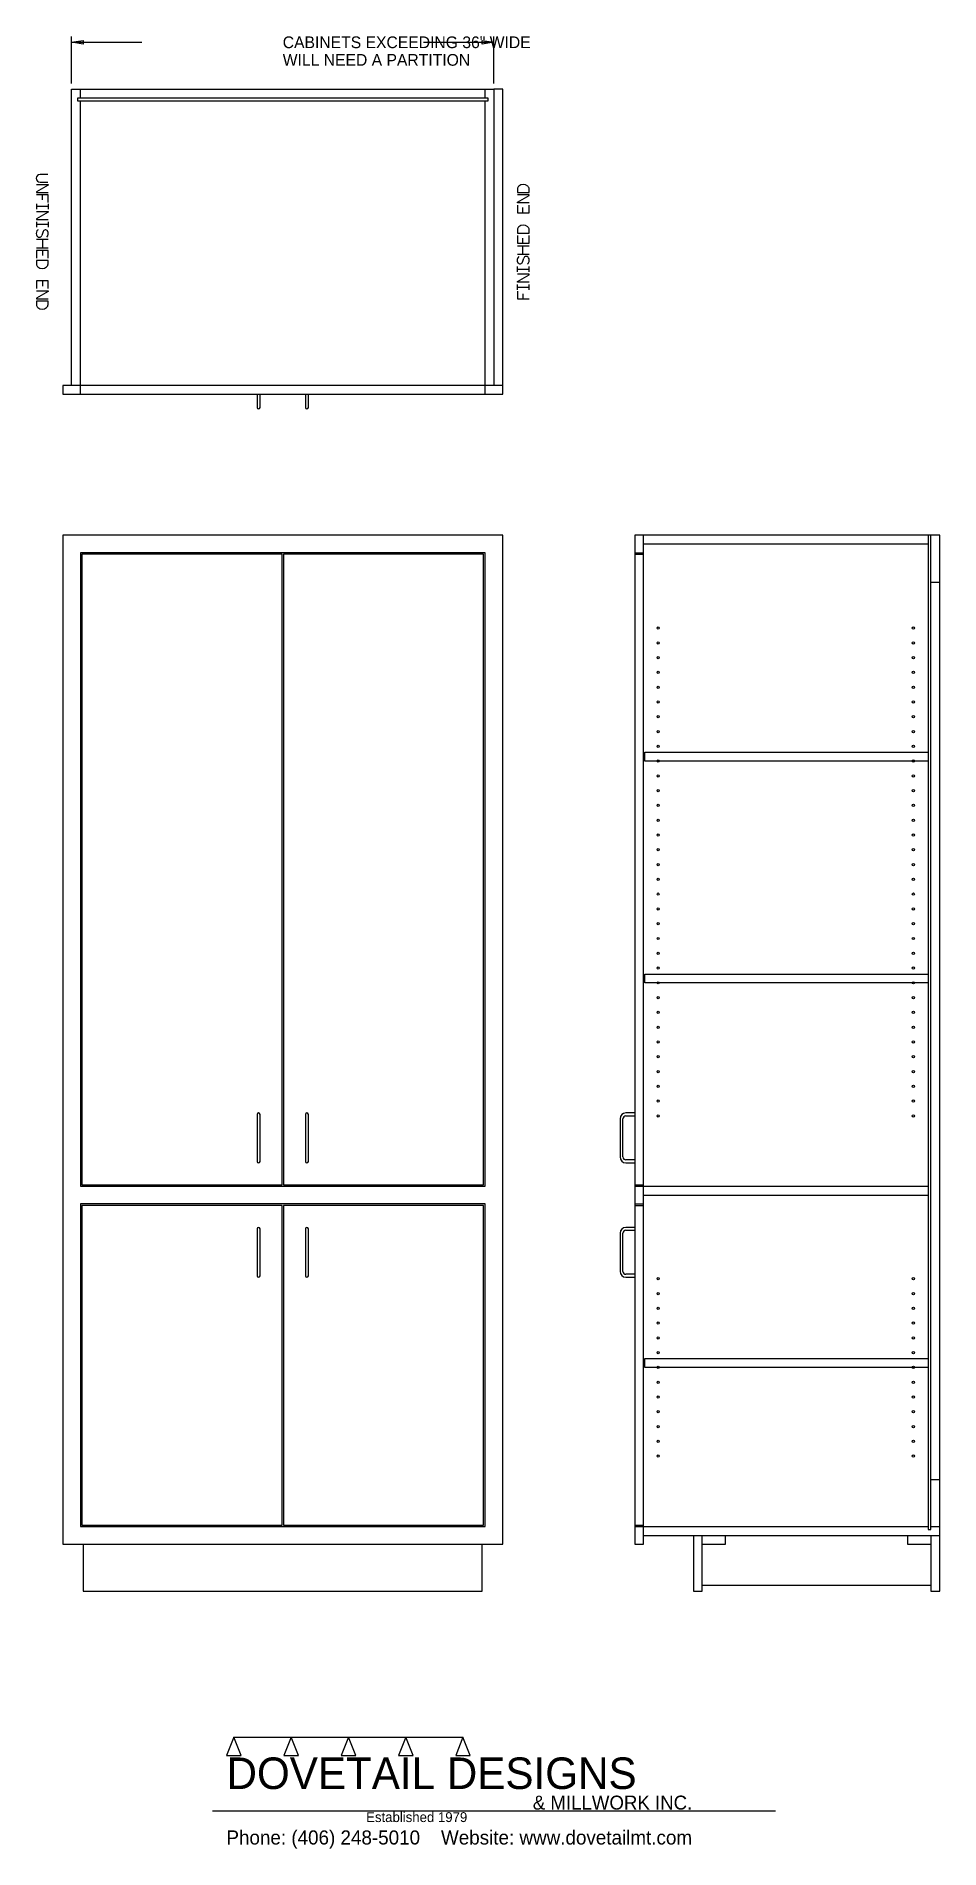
# Model space of a CAD drawing. Extents: x -3 to 74, y -22 to 133.
import ezdxf

# ---------------------------------------------------------------- set-up
doc = ezdxf.new("R2010")
doc.units = 0
doc.header["$MEASUREMENT"] = 0
for name, color, linetype in [('APS_GEOMETRY', 7, 'Continuous'), ('CONSTRUCTION', 7, 'Continuous'), ('DIMENSIONS', 7, 'Continuous'), ('TEXT', 7, 'Continuous')]:
    doc.layers.add(name, color=color, linetype=linetype)

msp = doc.modelspace()

# ---------------------------------------------------------------- linework, layer by layer
at = {"layer": 'APS_GEOMETRY'}
for p, q in [((0, 102.75), (0, 128)), ((0, 128), (36, 128)), ((35.5, 127.25), (0.5, 127.25)), ((0.5, 127.25), (0.5, 127)), ((0.5, 127), (35.5, 127)), ((0.75, 127.25), (0.75, 128)), ((0.75, 102), (0.75, 127)), ((35.25, 127.25), (35.25, 128)), ((35.25, 102), (35.25, 127)), ((35.5, 127), (35.5, 127.25)), ((36, 128), (36, 102.75)), ((36.75, 128), (36, 128)), ((36.75, 102.75), (36.75, 128)), ((36.75, 102.75), (-0.75, 102.75)), ((-0.75, 102.75), (-0.75, 102)), ((-0.75, 102), (36.75, 102)), ((15.8125, 102), (15.8125, 100.875)), ((16.0625, 100.875), (16.0625, 102)), ((19.9375, 102), (19.9375, 100.875)), ((20.1875, 100.875), (20.1875, 102)), ((36.75, 102), (36.75, 102.75)), ((36.75, 90), (-0.75, 90)), ((-0.75, 90), (-0.75, 4)), ((36.75, 4), (36.75, 90)), ((74, 90), (48, 90)), ((48, 90), (48, 4)), ((48.75, 4), (48.75, 90)), ((73, 90), (73, 5.25)), ((73.25, 5.25), (73.25, 90)), ((74, 0), (74, 90)), ((35.25, 88.5), (0.75, 88.5)), ((0.75, 88.5), (0.75, 34.5)), ((17.9375, 88.375), (0.875, 88.375)), ((0.875, 88.375), (0.875, 34.625)), ((17.9375, 34.625), (17.9375, 88.375)), ((35.125, 88.375), (18.0625, 88.375)), ((18.0625, 88.375), (18.0625, 34.625)), ((35.125, 34.625), (35.125, 88.375)), ((35.25, 34.5), (35.25, 88.5)), ((48, 88.5), (48.75, 88.5)), ((48, 88.375), (48.75, 88.375)), ((48.75, 89.25), (73, 89.25)), ((73.25, 86), (74, 86)), ((48.875, 70.73622), (48.875, 71.48622)), ((48.875, 71.48622), (73, 71.48622)), ((73, 70.73622), (48.875, 70.73622)), ((48.875, 51.838583), (48.875, 52.588583)), ((48.875, 52.588583), (73, 52.588583)), ((73, 51.838583), (48.875, 51.838583)), ((15.8125, 40.625), (15.8125, 36.625)), ((16.0625, 36.625), (16.0625, 40.625)), ((19.9375, 40.625), (19.9375, 36.625)), ((20.1875, 36.625), (20.1875, 40.625)), ((46.75, 40.25), (46.75, 37)), ((47, 37), (47, 40.25)), ((48, 40.75), (47.25, 40.75)), ((47.25, 40.5), (48, 40.5)), ((48, 36.75), (47.25, 36.75)), ((47.25, 36.5), (48, 36.5)), ((0.75, 34.5), (35.25, 34.5)), ((0.875, 34.625), (17.9375, 34.625)), ((18.0625, 34.625), (35.125, 34.625)), ((48, 34.625), (48.75, 34.625)), ((48, 34.5), (73, 34.5)), ((35.25, 33), (0.75, 33)), ((0.75, 33), (0.75, 5.5)), ((17.9375, 32.875), (0.875, 32.875)), ((0.875, 32.875), (0.875, 5.625)), ((17.9375, 5.625), (17.9375, 32.875)), ((35.125, 32.875), (18.0625, 32.875)), ((18.0625, 32.875), (18.0625, 5.625)), ((35.125, 5.625), (35.125, 32.875)), ((35.25, 5.5), (35.25, 33)), ((48, 33), (48.75, 33)), ((48, 32.875), (48.75, 32.875)), ((48.75, 33.75), (73, 33.75)), ((48, 31), (47.25, 31)), ((15.8125, 30.875), (15.8125, 26.875)), ((16.0625, 26.875), (16.0625, 30.875)), ((19.9375, 30.875), (19.9375, 26.875)), ((20.1875, 26.875), (20.1875, 30.875)), ((46.75, 30.5), (46.75, 27.25)), ((47, 27.25), (47, 30.5)), ((47.25, 30.75), (48, 30.75)), ((48, 27), (47.25, 27)), ((47.25, 26.75), (48, 26.75)), ((48.875, 19.059055), (48.875, 19.809055)), ((48.875, 19.809055), (73, 19.809055)), ((73, 19.059055), (48.875, 19.059055)), ((73.25, 9.5), (74, 9.5)), ((0.75, 5.5), (35.25, 5.5)), ((0.875, 5.625), (17.9375, 5.625)), ((18.0625, 5.625), (35.125, 5.625)), ((48, 5.625), (48.75, 5.625)), ((48, 5.5), (73, 5.5)), ((48.75, 4.75), (74, 4.75)), ((53, 4.75), (53, 0)), ((53.75, 0), (53.75, 4.75)), ((55.75, 4), (55.75, 4.75)), ((71.25, 4.75), (71.25, 4)), ((73, 5.25), (73.25, 5.25)), ((73.25, 5.5), (74, 5.5)), ((73.25, 4.75), (73.25, 0)), ((-0.75, 4), (36.75, 4)), ((1, 4), (1, 0)), ((35, 0), (35, 4)), ((48, 4), (48.75, 4)), ((53.75, 4), (55.75, 4)), ((71.25, 4), (73.25, 4)), ((1, 0), (35, 0)), ((53, 0), (53.75, 0)), ((53.75, 0.5), (73.25, 0.5)), ((73.25, 0), (74, 0))]:
    msp.add_line(p, q, dxfattribs=at)
for centre in [(50, 82.074803), (71.75, 82.074803), (50, 80.814961), (71.75, 80.814961), (50, 79.555118), (71.75, 79.555118), (50, 78.295276), (71.75, 78.295276), (50, 77.035433), (50, 75.775591), (71.75, 77.035433), (71.75, 75.775591), (50, 74.515748), (71.75, 74.515748), (50, 73.255906), (71.75, 73.255906), (50, 71.996063), (71.75, 71.996063), (50, 70.73622), (50, 69.476378), (71.75, 70.73622), (71.75, 69.476378), (50, 68.216535), (71.75, 68.216535), (50, 66.956693), (71.75, 66.956693), (50, 65.69685), (71.75, 65.69685), (50, 64.437008), (71.75, 64.437008), (50, 63.177165), (50, 61.917323), (71.75, 63.177165), (71.75, 61.917323), (50, 60.65748), (71.75, 60.65748), (50, 59.397638), (71.75, 59.397638), (50, 58.137795), (71.75, 58.137795), (50, 56.877953), (50, 55.61811), (71.75, 56.877953), (71.75, 55.61811), (50, 54.358268), (71.75, 54.358268), (50, 53.098425), (71.75, 53.098425), (50, 51.838583), (71.75, 51.838583), (50, 50.57874), (71.75, 50.57874), (50, 49.318898), (50, 48.059055), (71.75, 49.318898), (71.75, 48.059055), (50, 46.799213), (71.75, 46.799213), (50, 45.53937), (71.75, 45.53937), (50, 44.279528), (71.75, 44.279528), (50, 43.019685), (50, 41.759843), (71.75, 43.019685), (71.75, 41.759843), (50, 40.5), (71.75, 40.5), (50, 26.61811), (71.75, 26.61811), (50, 25.358268), (71.75, 25.358268), (50, 24.098425), (71.75, 24.098425), (50, 22.838583), (50, 21.57874), (71.75, 22.838583), (71.75, 21.57874), (50, 20.318898), (71.75, 20.318898), (50, 19.059055), (71.75, 19.059055), (50, 17.799213), (71.75, 17.799213), (50, 16.53937), (71.75, 16.53937), (50, 15.279528), (50, 14.019685), (71.75, 15.279528), (71.75, 14.019685), (50, 12.759843), (71.75, 12.759843), (50, 11.5), (71.75, 11.5)]:
    msp.add_circle(centre, 0.098425, dxfattribs=at)
for centre, radius, start, end in [((15.9375, 100.875), 0.125, 180, 0), ((20.0625, 100.875), 0.125, 180, 0), ((15.9375, 40.625), 0.125, 0, 180), ((20.0625, 40.625), 0.125, 0, 180), ((47.25, 40.25), 0.5, 90, 180), ((47.25, 40.25), 0.25, 90, 180), ((15.9375, 36.625), 0.125, 180, 0), ((20.0625, 36.625), 0.125, 180, 0), ((47.25, 37), 0.5, 180, 270), ((47.25, 37), 0.25, 180, 270), ((15.9375, 30.875), 0.125, 0, 180), ((20.0625, 30.875), 0.125, 0, 180), ((47.25, 30.5), 0.5, 90, 180), ((47.25, 30.5), 0.25, 90, 180), ((15.9375, 26.875), 0.125, 180, 0), ((20.0625, 26.875), 0.125, 180, 0), ((47.25, 27.25), 0.5, 180, 270), ((47.25, 27.25), 0.25, 180, 270)]:
    msp.add_arc(centre, radius, start, end, dxfattribs=at)
at = {"layer": 'CONSTRUCTION'}
for p, q in [((13.831379, -12.46178), (13.2078, -14.002913)), ((13.831379, -12.46178), (18.714561, -12.461764)), ((14.454958, -14.002913), (13.831379, -12.46178)), ((18.714561, -12.461764), (18.090982, -14.002897)), ((19.33814, -14.002897), (18.714561, -12.461764)), ((18.714561, -12.461764), (23.597731, -12.461764)), ((23.597731, -12.461764), (22.974152, -14.002897)), ((24.22131, -14.002897), (23.597731, -12.461764)), ((23.597731, -12.461764), (28.480901, -12.461764)), ((28.480901, -12.461764), (27.857322, -14.002897)), ((29.10448, -14.002897), (28.480901, -12.461764)), ((28.480901, -12.461764), (33.363373, -12.46178)), ((33.363373, -12.46178), (32.739794, -14.002913)), ((33.986952, -14.002913), (33.363373, -12.46178)), ((13.2078, -14.002913), (14.454958, -14.002913)), ((18.090982, -14.002897), (19.33814, -14.002897)), ((22.974152, -14.002897), (24.22131, -14.002897)), ((27.857322, -14.002897), (29.10448, -14.002897)), ((32.739794, -14.002913), (33.986952, -14.002913)), ((12, -18.74101), (60, -18.74101))]:
    msp.add_line(p, q, dxfattribs=at)
at = {"layer": 'DIMENSIONS'}
for p, q in [((0, 128.5), (0, 132.5)), ((0, 132), (1, 132.1667)), ((0, 132), (6, 132)), ((1, 131.8333), (0, 132)), ((1, 132.1667), (1, 131.8333)), ((30, 132), (36, 132)), ((35, 132.1667), (36, 132)), ((35, 131.8333), (35, 132.1667)), ((36, 132), (35, 131.8333)), ((36, 128.5), (36, 132.5))]:
    msp.add_line(p, q, dxfattribs=at)
at = {"layer": 'TEXT'}
for p, q in [((-2.009492, 120.741491), (-2.676159, 120.741491)), ((-3, 119.87325), (-2, 119.87325)), ((-2, 119.817695), (-3, 119.262139)), ((-3, 119.262139), (-3, 119.206584)), ((-3, 119.206584), (-2, 119.206584)), ((-2, 119.006584), (-3, 119.006584)), ((-2.676159, 120.074824), (-2.009492, 120.074824)), ((-2.5, 118.995473), (-2.5, 118.562139)), ((-2, 119.87325), (-2, 119.817695)), ((-2, 118.339917), (-2, 119.006584)), ((38.000001, 119.483838), (38, 119.194947)), ((38, 119.194947), (39, 119.194947)), ((39, 118.994947), (38, 118.994947)), ((39, 119.194947), (39, 119.483836)), ((39, 118.939391), (39, 118.994947)), ((-3.000239, 118.239883), (-3, 118.004224)), ((-3, 118.004224), (-3.000239, 117.768565)), ((-2, 118.004224), (-3, 118.004224)), ((-3, 117.568598), (-2, 117.568598)), ((-2, 117.513043), (-3, 116.957487)), ((-2.000239, 118.239883), (-2, 118.004224)), ((-2, 118.004224), (-2.000239, 117.768565)), ((-2, 117.568598), (-2, 117.513043)), ((38, 118.383836), (39, 118.939391)), ((38, 118.32828), (38, 118.383836)), ((39, 118.32828), (38, 118.32828)), ((38, 118.12828), (38, 117.461613)), ((38, 117.461613), (39, 117.461613)), ((38.466667, 117.472724), (38.466667, 117.906058)), ((39, 117.461613), (39, 118.12828)), ((-3.000239, 116.701898), (-3, 116.466239)), ((-3, 116.466239), (-3.000239, 116.230579)), ((-3, 116.957487), (-3, 116.901932)), ((-3, 116.901932), (-2, 116.901932)), ((-2, 116.466239), (-3, 116.466239)), ((-2.424632, 115.868471), (-2.535748, 115.53514)), ((-2.000239, 116.701898), (-2, 116.466239)), ((-2, 116.466239), (-2.000239, 116.230579)), ((38.000001, 116.0222), (38, 115.73331)), ((39, 115.73331), (39, 116.022199)), ((-2, 115.188913), (-3, 115.188913)), ((-2, 114.46669), (-3, 114.46669)), ((-2.466667, 115.177802), (-2.466667, 114.477801)), ((38, 115.73331), (39, 115.73331)), ((38, 115.53331), (38, 114.866643)), ((38, 114.866643), (39, 114.866643)), ((38, 114.666643), (39, 114.666643)), ((38.466667, 114.877754), (38.466667, 115.311087)), ((38.466667, 113.955532), (38.466667, 114.655532)), ((39, 114.866643), (39, 115.53331)), ((-2, 114.26669), (-3, 114.26669)), ((-3, 114.26669), (-3, 113.600024)), ((-2, 113.400024), (-3, 113.400024)), ((-3, 113.400024), (-3, 113.111135)), ((-2.466667, 114.255579), (-2.466667, 113.822246)), ((-2.000001, 113.111133), (-2, 113.400024)), ((-2, 113.600024), (-2, 114.26669)), ((38, 113.944421), (39, 113.944421)), ((38, 112.667095), (38.000239, 112.902754)), ((38.424632, 113.264862), (38.535748, 113.598194)), ((39, 112.667095), (39.000239, 112.902754)), ((-2, 111.67172), (-3, 111.67172)), ((-3, 111.67172), (-3, 111.005053)), ((-2.466667, 111.660609), (-2.466667, 111.227275)), ((-2, 111.005053), (-2, 111.67172)), ((38, 112.667095), (39, 112.667095)), ((38.000239, 112.431435), (38, 112.667095)), ((39, 112.231402), (38, 112.231402)), ((38, 111.62029), (39, 112.175846)), ((38, 111.564735), (38, 111.62029)), ((39, 111.564735), (38, 111.564735)), ((38, 111.129109), (38.000239, 111.364768)), ((39.000239, 112.431435), (39, 112.667095)), ((39, 112.175846), (39, 112.231402)), ((39, 111.129109), (39.000239, 111.364768)), ((-3, 110.805053), (-2, 110.805053)), ((-2, 110.749498), (-3, 110.193942)), ((-3, 110.193942), (-3, 110.138387)), ((-3, 110.138387), (-2, 110.138387)), ((-2, 109.938387), (-3, 109.938387)), ((-3, 109.938387), (-3, 109.649498)), ((-2.000001, 109.649496), (-2, 109.938387)), ((-2, 110.805053), (-2, 110.749498)), ((38, 111.129109), (39, 111.129109)), ((38.000239, 110.89345), (38, 111.129109)), ((38, 110.793416), (38, 110.12675)), ((38, 110.12675), (39, 110.12675)), ((38.5, 110.137861), (38.5, 110.571194)), ((39.000239, 110.89345), (39, 111.129109))]:
    msp.add_line(p, q, dxfattribs=at)
for centre, radius, start, end in [((-2.676159, 120.408157), 0.333333, 90, 270), ((38.326311, 119.48478), 0.326311, 128.7145, 180.1655), ((38.5, 119.273239), 0.600011, 50.978158, 129.021842), ((38.67369, 119.484779), 0.326311, 359.83436, 51.285807), ((-2.571213, 115.707346), 0.433656, 150.02251, 209.973977), ((-2.739354, 115.805455), 0.238989, 119.759272, 150.255342), ((-2.222825, 115.808408), 0.210556, 33.306702, 163.425563), ((-2.393348, 115.702895), 0.411044, 312.9037, 32.5462), ((38.326311, 116.023143), 0.326311, 128.7145, 180.1655), ((38.5, 115.811602), 0.600011, 50.978158, 129.021842), ((38.67369, 116.023142), 0.326311, 359.83436, 51.285807), ((-2.751049, 115.603008), 0.225744, 209.837943, 342.503854), ((-2.67369, 113.110191), 0.326311, 179.83436, 231.285807), ((-2.5, 113.321731), 0.600011, 230.978158, 309.021842), ((-2.326311, 113.11019), 0.326311, 308.7145, 0.1655), ((38.393348, 113.430438), 0.411044, 132.9037, 212.5462), ((38.222825, 113.324925), 0.210556, 213.306702, 343.425563), ((38.751049, 113.530326), 0.225744, 29.837943, 162.503854), ((38.739354, 113.327878), 0.238989, 299.759272, 330.255342), ((38.571213, 113.425987), 0.433656, 330.02251, 29.973977), ((-2.67369, 109.648554), 0.326311, 179.83436, 231.285807), ((-2.5, 109.860094), 0.600011, 230.978158, 309.021842), ((-2.326311, 109.648553), 0.326311, 308.7145, 0.1655)]:
    msp.add_arc(centre, radius, start, end, dxfattribs=at)

# ---------------------------------------------------------------- texts
for s, height, p in [('CABINETS EXCEEDING 36" WIDE', 1, (18, 131.5)), ('WILL NEED A PARTITION', 1, (18, 130)), ('DOVETAIL DESIGNS', 2.688, (13.2078, -16.869403)), ('& MILLWORK INC.', 1.188, (39.312436, -18.62101)), ('Established 1979', 0.84, (25.109495, -19.685533)), ('Phone: (406) 248-5010    Website: www.dovetailmt.com', 1.2, (13.2, -21.6))]:
    msp.add_text(s, height=height, dxfattribs=at).set_placement(p)

doc.saveas('drawing.dxf')
